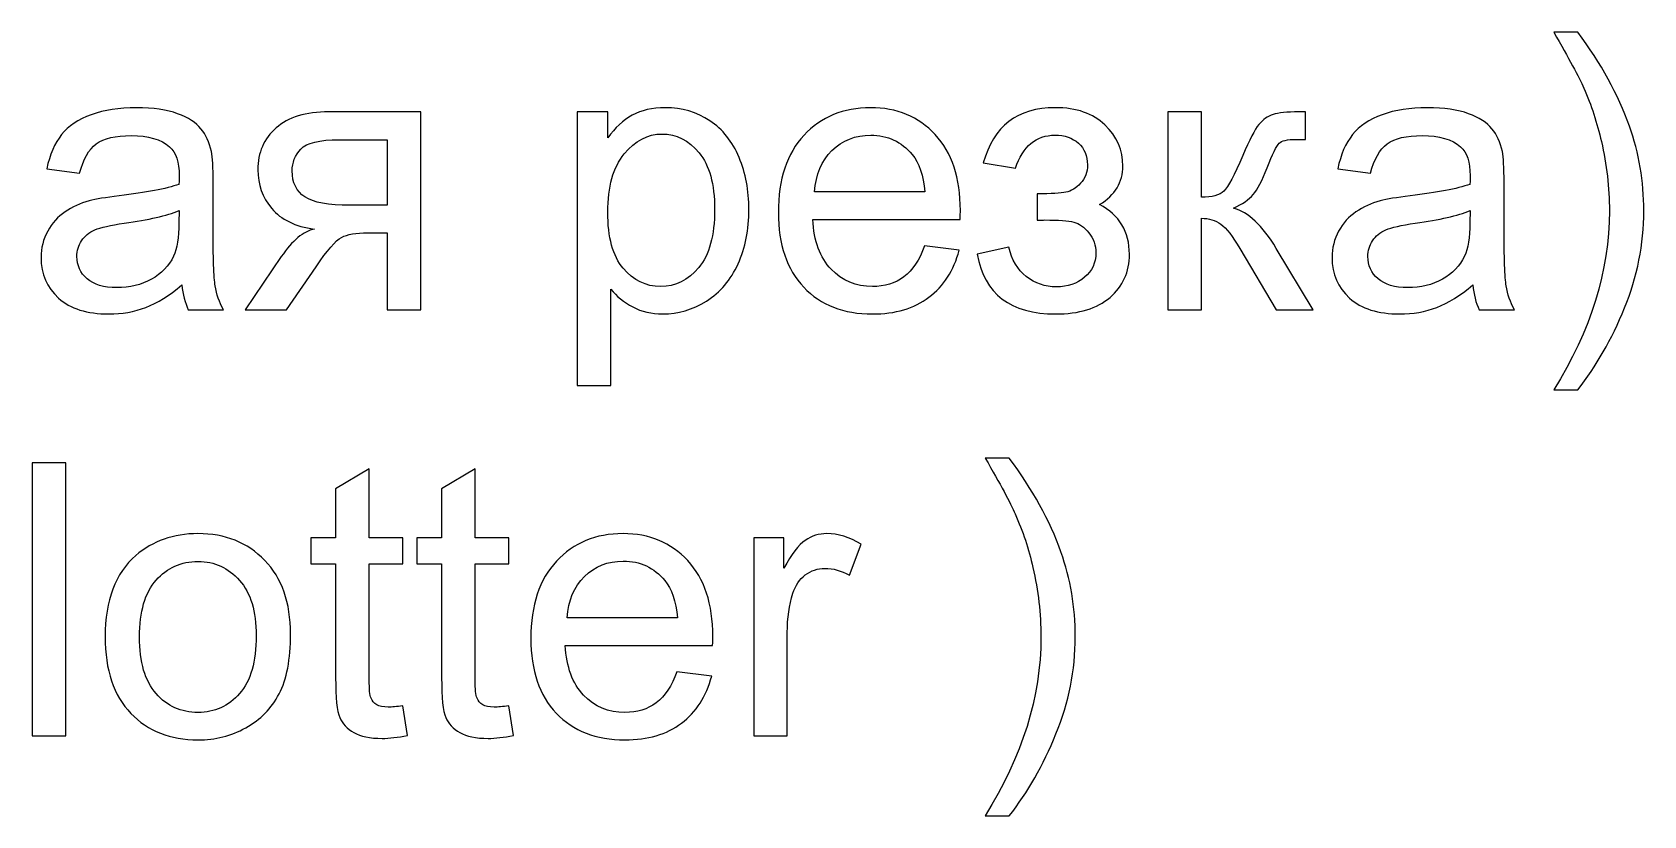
# Model space of a CAD drawing. Header units: centimetres. Extents: x -73.3 to 26.2, y -19.8 to 24.4.
# Drawn here: x -25.828 to -22.252, y 13.987 to 15.727 of the extents above; entities that cross this region are included whole.
import ezdxf

# ---------------------------------------------------------------- set-up
doc = ezdxf.new("R2010")
doc.units = ezdxf.units.CM
doc.header["$MEASUREMENT"] = 0
doc.layers.add('layer 1', color=7, linetype='Continuous')

msp = doc.modelspace()

# ---------------------------------------------------------------- linework, layer by layer
at = {"layer": 'layer 1', "color": 250}
for points, knots in [([(-22.39801, 14.9324), (-22.39801, 14.9324), (-22.45135, 14.9324), (-22.45135, 14.9324), (-22.45135, 14.9324), (-22.36894, 15.06462), (-22.32774, 15.19698), (-22.32774, 15.32949), (-22.32774, 15.32949), (-22.32774, 15.38128), (-22.33367, 15.43264), (-22.34552, 15.48358), (-22.34552, 15.48358), (-22.35483, 15.52493), (-22.36796, 15.56458), (-22.38475, 15.60268), (-22.38475, 15.60268), (-22.39547, 15.62737), (-22.41777, 15.66872), (-22.45135, 15.72658), (-22.45135, 15.72658), (-22.45135, 15.72658), (-22.39801, 15.72658), (-22.39801, 15.72658), (-22.39801, 15.72658), (-22.34637, 15.65743), (-22.30812, 15.588), (-22.28329, 15.51829), (-22.28329, 15.51829), (-22.26212, 15.45832), (-22.25154, 15.39553), (-22.25154, 15.32991), (-22.25154, 15.32991), (-22.25154, 15.25555), (-22.26579, 15.18358), (-22.2943, 15.11415), (-22.2943, 15.11415), (-22.32266, 15.04472), (-22.35723, 14.98419), (-22.39801, 14.9324)], [0, 0, 0, 0, 0.0909091, 0.0909091, 0.0909091, 0.0909091, 0.1818182, 0.1818182, 0.1818182, 0.1818182, 0.2727273, 0.2727273, 0.2727273, 0.2727273, 0.3636364, 0.3636364, 0.3636364, 0.3636364, 0.4545455, 0.4545455, 0.4545455, 0.4545455, 0.5454545, 0.5454545, 0.5454545, 0.5454545, 0.6363636, 0.6363636, 0.6363636, 0.6363636, 0.7272727, 0.7272727, 0.7272727, 0.7272727, 0.8181818, 0.8181818, 0.8181818, 0.8181818, 1, 1, 1, 1]), ([(-25.49598, 15.16523), (-25.52364, 15.14167), (-25.55031, 15.12516), (-25.57585, 15.11542), (-25.57585, 15.11542), (-25.60139, 15.10568), (-25.62876, 15.10089), (-25.65812, 15.10089), (-25.65812, 15.10089), (-25.70638, 15.10089), (-25.74349, 15.1126), (-25.76945, 15.13616), (-25.76945, 15.13616), (-25.79542, 15.15959), (-25.8084, 15.18965), (-25.8084, 15.22619), (-25.8084, 15.22619), (-25.8084, 15.24764), (-25.80346, 15.26726), (-25.79372, 15.28504), (-25.79372, 15.28504), (-25.78385, 15.30282), (-25.77101, 15.31693), (-25.7552, 15.32765), (-25.7552, 15.32765), (-25.73926, 15.33838), (-25.72148, 15.34656), (-25.70158, 15.35207), (-25.70158, 15.35207), (-25.6869, 15.35588), (-25.66475, 15.35954), (-25.63526, 15.36321), (-25.63526, 15.36321), (-25.57514, 15.37027), (-25.53069, 15.37888), (-25.50233, 15.38875), (-25.50233, 15.38875), (-25.50205, 15.39891), (-25.50191, 15.40541), (-25.50191, 15.40809), (-25.50191, 15.40809), (-25.50191, 15.43828), (-25.50896, 15.45959), (-25.52307, 15.47201), (-25.52307, 15.47201), (-25.54212, 15.4888), (-25.57049, 15.49713), (-25.60802, 15.49713), (-25.60802, 15.49713), (-25.64316, 15.49713), (-25.66912, 15.49092), (-25.68577, 15.47864), (-25.68577, 15.47864), (-25.70257, 15.46637), (-25.71484, 15.44463), (-25.72289, 15.41331), (-25.72289, 15.41331), (-25.72289, 15.41331), (-25.7957, 15.42347), (-25.7957, 15.42347), (-25.7957, 15.42347), (-25.78907, 15.45465), (-25.7782, 15.47991), (-25.76296, 15.4991), (-25.76296, 15.4991), (-25.74772, 15.51829), (-25.72571, 15.53297), (-25.69692, 15.54341), (-25.69692, 15.54341), (-25.66828, 15.55371), (-25.63483, 15.55894), (-25.59701, 15.55894), (-25.59701, 15.55894), (-25.55948, 15.55894), (-25.52886, 15.55456), (-25.50529, 15.54567), (-25.50529, 15.54567), (-25.48187, 15.53678), (-25.46451, 15.52577), (-25.4535, 15.51237), (-25.4535, 15.51237), (-25.4425, 15.49896), (-25.43474, 15.48203), (-25.43022, 15.46157), (-25.43022, 15.46157), (-25.42782, 15.44887), (-25.42655, 15.42601), (-25.42655, 15.39313), (-25.42655, 15.39313), (-25.42655, 15.39313), (-25.42655, 15.29435), (-25.42655, 15.29435), (-25.42655, 15.29435), (-25.42655, 15.22535), (-25.425, 15.18174), (-25.4219, 15.16326), (-25.4219, 15.16326), (-25.41893, 15.14477), (-25.41272, 15.12713), (-25.40369, 15.1102), (-25.40369, 15.1102), (-25.40369, 15.1102), (-25.48159, 15.1102), (-25.48159, 15.1102), (-25.48159, 15.1102), (-25.48906, 15.12586), (-25.49386, 15.14421), (-25.49598, 15.16523)], [0, 0, 0, 0, 0.0357143, 0.0357143, 0.0357143, 0.0357143, 0.0714286, 0.0714286, 0.0714286, 0.0714286, 0.1071429, 0.1071429, 0.1071429, 0.1071429, 0.1428571, 0.1428571, 0.1428571, 0.1428571, 0.1785714, 0.1785714, 0.1785714, 0.1785714, 0.2142857, 0.2142857, 0.2142857, 0.2142857, 0.25, 0.25, 0.25, 0.25, 0.2857143, 0.2857143, 0.2857143, 0.2857143, 0.3214286, 0.3214286, 0.3214286, 0.3214286, 0.3571429, 0.3571429, 0.3571429, 0.3571429, 0.3928571, 0.3928571, 0.3928571, 0.3928571, 0.4285714, 0.4285714, 0.4285714, 0.4285714, 0.4642857, 0.4642857, 0.4642857, 0.4642857, 0.5, 0.5, 0.5, 0.5, 0.5357143, 0.5357143, 0.5357143, 0.5357143, 0.5714286, 0.5714286, 0.5714286, 0.5714286, 0.6071429, 0.6071429, 0.6071429, 0.6071429, 0.6428571, 0.6428571, 0.6428571, 0.6428571, 0.6785714, 0.6785714, 0.6785714, 0.6785714, 0.7142857, 0.7142857, 0.7142857, 0.7142857, 0.75, 0.75, 0.75, 0.75, 0.7857143, 0.7857143, 0.7857143, 0.7857143, 0.8214286, 0.8214286, 0.8214286, 0.8214286, 0.8571429, 0.8571429, 0.8571429, 0.8571429, 0.8928571, 0.8928571, 0.8928571, 0.8928571, 0.9285714, 0.9285714, 0.9285714, 0.9285714, 1, 1, 1, 1]), ([(-24.61841, 14.94171), (-24.61841, 14.94171), (-24.61841, 15.54962), (-24.61841, 15.54962), (-24.61841, 15.54962), (-24.61841, 15.54962), (-24.55068, 15.54962), (-24.55068, 15.54962), (-24.55068, 15.54962), (-24.55068, 15.54962), (-24.55068, 15.49191), (-24.55068, 15.49191), (-24.55068, 15.49191), (-24.53473, 15.5142), (-24.51667, 15.53099), (-24.49649, 15.54214), (-24.49649, 15.54214), (-24.47645, 15.55329), (-24.45204, 15.55894), (-24.42339, 15.55894), (-24.42339, 15.55894), (-24.38586, 15.55894), (-24.35284, 15.54934), (-24.32419, 15.53001), (-24.32419, 15.53001), (-24.29555, 15.51082), (-24.27396, 15.48358), (-24.25928, 15.44859), (-24.25928, 15.44859), (-24.24475, 15.41345), (-24.23741, 15.37507), (-24.23741, 15.33316), (-24.23741, 15.33316), (-24.23741, 15.28842), (-24.24545, 15.24807), (-24.26154, 15.21208), (-24.26154, 15.21208), (-24.27763, 15.17624), (-24.30105, 15.14872), (-24.33181, 15.12953), (-24.33181, 15.12953), (-24.36243, 15.11048), (-24.39475, 15.10089), (-24.42861, 15.10089), (-24.42861, 15.10089), (-24.45345, 15.10089), (-24.47575, 15.10611), (-24.49536, 15.11655), (-24.49536, 15.11655), (-24.51512, 15.12699), (-24.5312, 15.14012), (-24.5439, 15.15606), (-24.5439, 15.15606), (-24.5439, 15.15606), (-24.5439, 14.94171), (-24.5439, 14.94171), (-24.5439, 14.94171), (-24.5439, 14.94171), (-24.61841, 14.94171), (-24.61841, 14.94171)], [0, 0, 0, 0, 0.0625, 0.0625, 0.0625, 0.0625, 0.125, 0.125, 0.125, 0.125, 0.1875, 0.1875, 0.1875, 0.1875, 0.25, 0.25, 0.25, 0.25, 0.3125, 0.3125, 0.3125, 0.3125, 0.375, 0.375, 0.375, 0.375, 0.4375, 0.4375, 0.4375, 0.4375, 0.5, 0.5, 0.5, 0.5, 0.5625, 0.5625, 0.5625, 0.5625, 0.625, 0.625, 0.625, 0.625, 0.6875, 0.6875, 0.6875, 0.6875, 0.75, 0.75, 0.75, 0.75, 0.8125, 0.8125, 0.8125, 0.8125, 0.875, 0.875, 0.875, 0.875, 1, 1, 1, 1]), ([(-23.8478, 15.25244), (-23.8478, 15.25244), (-23.77075, 15.24228), (-23.77075, 15.24228), (-23.77075, 15.24228), (-23.78275, 15.19755), (-23.80518, 15.16269), (-23.83792, 15.138), (-23.83792, 15.138), (-23.87066, 15.1133), (-23.91243, 15.10089), (-23.96337, 15.10089), (-23.96337, 15.10089), (-24.02743, 15.10089), (-24.07823, 15.12064), (-24.11577, 15.16015), (-24.11577, 15.16015), (-24.15331, 15.19952), (-24.17207, 15.25498), (-24.17207, 15.32624), (-24.17207, 15.32624), (-24.17207, 15.3999), (-24.15316, 15.45719), (-24.11521, 15.49783), (-24.11521, 15.49783), (-24.07725, 15.53862), (-24.028, 15.55894), (-23.96746, 15.55894), (-23.96746, 15.55894), (-23.9089, 15.55894), (-23.86106, 15.53904), (-23.82395, 15.4991), (-23.82395, 15.4991), (-23.78684, 15.45917), (-23.76821, 15.40301), (-23.76821, 15.33062), (-23.76821, 15.33062), (-23.76821, 15.32624), (-23.76835, 15.31961), (-23.76863, 15.31086), (-23.76863, 15.31086), (-23.76863, 15.31086), (-24.09587, 15.31086), (-24.09587, 15.31086), (-24.09587, 15.31086), (-24.09305, 15.26274), (-24.0795, 15.22577), (-24.05495, 15.20023), (-24.05495, 15.20023), (-24.03054, 15.17469), (-23.99992, 15.16185), (-23.96337, 15.16185), (-23.96337, 15.16185), (-23.93613, 15.16185), (-23.91285, 15.16904), (-23.89366, 15.18344), (-23.89366, 15.18344), (-23.87433, 15.19783), (-23.85909, 15.22083), (-23.8478, 15.25244)], [0, 0, 0, 0, 0.0625, 0.0625, 0.0625, 0.0625, 0.125, 0.125, 0.125, 0.125, 0.1875, 0.1875, 0.1875, 0.1875, 0.25, 0.25, 0.25, 0.25, 0.3125, 0.3125, 0.3125, 0.3125, 0.375, 0.375, 0.375, 0.375, 0.4375, 0.4375, 0.4375, 0.4375, 0.5, 0.5, 0.5, 0.5, 0.5625, 0.5625, 0.5625, 0.5625, 0.625, 0.625, 0.625, 0.625, 0.6875, 0.6875, 0.6875, 0.6875, 0.75, 0.75, 0.75, 0.75, 0.8125, 0.8125, 0.8125, 0.8125, 0.875, 0.875, 0.875, 0.875, 1, 1, 1, 1]), ([(-23.59789, 15.30917), (-23.59789, 15.30917), (-23.59789, 15.36759), (-23.59789, 15.36759), (-23.59789, 15.36759), (-23.56657, 15.36787), (-23.54512, 15.36914), (-23.53383, 15.37126), (-23.53383, 15.37126), (-23.5224, 15.37351), (-23.51153, 15.38001), (-23.50137, 15.39101), (-23.50137, 15.39101), (-23.49121, 15.40202), (-23.48613, 15.41571), (-23.48613, 15.43222), (-23.48613, 15.43222), (-23.48613, 15.45211), (-23.49276, 15.4682), (-23.50617, 15.48005), (-23.50617, 15.48005), (-23.51958, 15.49205), (-23.53679, 15.49797), (-23.5581, 15.49797), (-23.5581, 15.49797), (-23.60001, 15.49797), (-23.62936, 15.47342), (-23.64615, 15.42431), (-23.64615, 15.42431), (-23.64615, 15.42431), (-23.71727, 15.43617), (-23.71727, 15.43617), (-23.71727, 15.43617), (-23.69526, 15.51801), (-23.64192, 15.55894), (-23.55753, 15.55894), (-23.55753, 15.55894), (-23.51069, 15.55894), (-23.474, 15.54624), (-23.44733, 15.52069), (-23.44733, 15.52069), (-23.42066, 15.49515), (-23.40739, 15.46467), (-23.40739, 15.42925), (-23.40739, 15.42925), (-23.40739, 15.39355), (-23.42475, 15.36505), (-23.45932, 15.34402), (-23.45932, 15.34402), (-23.43717, 15.33217), (-23.42066, 15.31707), (-23.40951, 15.29873), (-23.40951, 15.29873), (-23.3985, 15.28038), (-23.393, 15.25865), (-23.393, 15.23353), (-23.393, 15.23353), (-23.393, 15.19416), (-23.40739, 15.16227), (-23.43604, 15.13772), (-23.43604, 15.13772), (-23.46482, 15.11316), (-23.5049, 15.10089), (-23.55655, 15.10089), (-23.55655, 15.10089), (-23.65674, 15.10089), (-23.71487, 15.1452), (-23.73082, 15.23381), (-23.73082, 15.23381), (-23.73082, 15.23381), (-23.66055, 15.24905), (-23.66055, 15.24905), (-23.66055, 15.24905), (-23.6542, 15.22111), (-23.64136, 15.19938), (-23.62188, 15.184), (-23.62188, 15.184), (-23.60241, 15.16862), (-23.58025, 15.161), (-23.55514, 15.161), (-23.55514, 15.161), (-23.53002, 15.161), (-23.50913, 15.16806), (-23.49248, 15.18231), (-23.49248, 15.18231), (-23.47583, 15.19642), (-23.46751, 15.21448), (-23.46751, 15.23649), (-23.46751, 15.23649), (-23.46751, 15.25357), (-23.47273, 15.26839), (-23.48317, 15.28109), (-23.48317, 15.28109), (-23.49361, 15.29379), (-23.50476, 15.30169), (-23.51661, 15.30479), (-23.51661, 15.30479), (-23.52847, 15.30804), (-23.54991, 15.30959), (-23.58096, 15.30959), (-23.58096, 15.30959), (-23.5835, 15.30959), (-23.58914, 15.30945), (-23.59789, 15.30917)], [0, 0, 0, 0, 0.037037, 0.037037, 0.037037, 0.037037, 0.0740741, 0.0740741, 0.0740741, 0.0740741, 0.1111111, 0.1111111, 0.1111111, 0.1111111, 0.1481481, 0.1481481, 0.1481481, 0.1481481, 0.1851852, 0.1851852, 0.1851852, 0.1851852, 0.2222222, 0.2222222, 0.2222222, 0.2222222, 0.2592593, 0.2592593, 0.2592593, 0.2592593, 0.2962963, 0.2962963, 0.2962963, 0.2962963, 0.3333333, 0.3333333, 0.3333333, 0.3333333, 0.3703704, 0.3703704, 0.3703704, 0.3703704, 0.4074074, 0.4074074, 0.4074074, 0.4074074, 0.4444444, 0.4444444, 0.4444444, 0.4444444, 0.4814815, 0.4814815, 0.4814815, 0.4814815, 0.5185185, 0.5185185, 0.5185185, 0.5185185, 0.5555556, 0.5555556, 0.5555556, 0.5555556, 0.5925926, 0.5925926, 0.5925926, 0.5925926, 0.6296296, 0.6296296, 0.6296296, 0.6296296, 0.6666667, 0.6666667, 0.6666667, 0.6666667, 0.7037037, 0.7037037, 0.7037037, 0.7037037, 0.7407407, 0.7407407, 0.7407407, 0.7407407, 0.7777778, 0.7777778, 0.7777778, 0.7777778, 0.8148148, 0.8148148, 0.8148148, 0.8148148, 0.8518519, 0.8518519, 0.8518519, 0.8518519, 0.8888889, 0.8888889, 0.8888889, 0.8888889, 0.9259259, 0.9259259, 0.9259259, 0.9259259, 1, 1, 1, 1]), ([(-22.63099, 15.16523), (-22.65865, 15.14167), (-22.68532, 15.12516), (-22.71086, 15.11542), (-22.71086, 15.11542), (-22.7364, 15.10568), (-22.76377, 15.10089), (-22.79313, 15.10089), (-22.79313, 15.10089), (-22.84139, 15.10089), (-22.8785, 15.1126), (-22.90446, 15.13616), (-22.90446, 15.13616), (-22.93043, 15.15959), (-22.94341, 15.18965), (-22.94341, 15.22619), (-22.94341, 15.22619), (-22.94341, 15.24764), (-22.93847, 15.26726), (-22.92873, 15.28504), (-22.92873, 15.28504), (-22.91886, 15.30282), (-22.90602, 15.31693), (-22.89021, 15.32765), (-22.89021, 15.32765), (-22.87427, 15.33838), (-22.85649, 15.34656), (-22.83659, 15.35207), (-22.83659, 15.35207), (-22.82191, 15.35588), (-22.79976, 15.35954), (-22.77027, 15.36321), (-22.77027, 15.36321), (-22.71015, 15.37027), (-22.6657, 15.37888), (-22.63734, 15.38875), (-22.63734, 15.38875), (-22.63706, 15.39891), (-22.63692, 15.40541), (-22.63692, 15.40809), (-22.63692, 15.40809), (-22.63692, 15.43828), (-22.64397, 15.45959), (-22.65808, 15.47201), (-22.65808, 15.47201), (-22.67713, 15.4888), (-22.7055, 15.49713), (-22.74303, 15.49713), (-22.74303, 15.49713), (-22.77817, 15.49713), (-22.80413, 15.49092), (-22.82078, 15.47864), (-22.82078, 15.47864), (-22.83758, 15.46637), (-22.84985, 15.44463), (-22.8579, 15.41331), (-22.8579, 15.41331), (-22.8579, 15.41331), (-22.93071, 15.42347), (-22.93071, 15.42347), (-22.93071, 15.42347), (-22.92408, 15.45465), (-22.91321, 15.47991), (-22.89797, 15.4991), (-22.89797, 15.4991), (-22.88273, 15.51829), (-22.86072, 15.53297), (-22.83193, 15.54341), (-22.83193, 15.54341), (-22.80329, 15.55371), (-22.76984, 15.55894), (-22.73202, 15.55894), (-22.73202, 15.55894), (-22.69449, 15.55894), (-22.66387, 15.55456), (-22.6403, 15.54567), (-22.6403, 15.54567), (-22.61688, 15.53678), (-22.59952, 15.52577), (-22.58851, 15.51237), (-22.58851, 15.51237), (-22.57751, 15.49896), (-22.56975, 15.48203), (-22.56523, 15.46157), (-22.56523, 15.46157), (-22.56283, 15.44887), (-22.56156, 15.42601), (-22.56156, 15.39313), (-22.56156, 15.39313), (-22.56156, 15.39313), (-22.56156, 15.29435), (-22.56156, 15.29435), (-22.56156, 15.29435), (-22.56156, 15.22535), (-22.56001, 15.18174), (-22.55691, 15.16326), (-22.55691, 15.16326), (-22.55394, 15.14477), (-22.54773, 15.12713), (-22.5387, 15.1102), (-22.5387, 15.1102), (-22.5387, 15.1102), (-22.6166, 15.1102), (-22.6166, 15.1102), (-22.6166, 15.1102), (-22.62407, 15.12586), (-22.62887, 15.14421), (-22.63099, 15.16523)], [0, 0, 0, 0, 0.0357143, 0.0357143, 0.0357143, 0.0357143, 0.0714286, 0.0714286, 0.0714286, 0.0714286, 0.1071429, 0.1071429, 0.1071429, 0.1071429, 0.1428571, 0.1428571, 0.1428571, 0.1428571, 0.1785714, 0.1785714, 0.1785714, 0.1785714, 0.2142857, 0.2142857, 0.2142857, 0.2142857, 0.25, 0.25, 0.25, 0.25, 0.2857143, 0.2857143, 0.2857143, 0.2857143, 0.3214286, 0.3214286, 0.3214286, 0.3214286, 0.3571429, 0.3571429, 0.3571429, 0.3571429, 0.3928571, 0.3928571, 0.3928571, 0.3928571, 0.4285714, 0.4285714, 0.4285714, 0.4285714, 0.4642857, 0.4642857, 0.4642857, 0.4642857, 0.5, 0.5, 0.5, 0.5, 0.5357143, 0.5357143, 0.5357143, 0.5357143, 0.5714286, 0.5714286, 0.5714286, 0.5714286, 0.6071429, 0.6071429, 0.6071429, 0.6071429, 0.6428571, 0.6428571, 0.6428571, 0.6428571, 0.6785714, 0.6785714, 0.6785714, 0.6785714, 0.7142857, 0.7142857, 0.7142857, 0.7142857, 0.75, 0.75, 0.75, 0.75, 0.7857143, 0.7857143, 0.7857143, 0.7857143, 0.8214286, 0.8214286, 0.8214286, 0.8214286, 0.8571429, 0.8571429, 0.8571429, 0.8571429, 0.8928571, 0.8928571, 0.8928571, 0.8928571, 0.9285714, 0.9285714, 0.9285714, 0.9285714, 1, 1, 1, 1]), ([(-24.96582, 15.54962), (-24.96582, 15.54962), (-24.96582, 15.1102), (-24.96582, 15.1102), (-24.96582, 15.1102), (-24.96582, 15.1102), (-25.04033, 15.1102), (-25.04033, 15.1102), (-25.04033, 15.1102), (-25.04033, 15.1102), (-25.04033, 15.28123), (-25.04033, 15.28123), (-25.04033, 15.28123), (-25.04033, 15.28123), (-25.08323, 15.28123), (-25.08323, 15.28123), (-25.08323, 15.28123), (-25.10933, 15.28123), (-25.12881, 15.27784), (-25.14165, 15.27093), (-25.14165, 15.27093), (-25.15449, 15.26401), (-25.17326, 15.24242), (-25.19795, 15.20587), (-25.19795, 15.20587), (-25.19795, 15.20587), (-25.26343, 15.1102), (-25.26343, 15.1102), (-25.26343, 15.1102), (-25.26343, 15.1102), (-25.35571, 15.1102), (-25.35571, 15.1102), (-25.35571, 15.1102), (-25.35571, 15.1102), (-25.27528, 15.22817), (-25.27528, 15.22817), (-25.27528, 15.22817), (-25.25073, 15.26429), (-25.22617, 15.28461), (-25.20176, 15.28927), (-25.20176, 15.28927), (-25.24424, 15.29506), (-25.27584, 15.31044), (-25.29645, 15.33527), (-25.29645, 15.33527), (-25.31705, 15.36011), (-25.32735, 15.38875), (-25.32735, 15.42107), (-25.32735, 15.42107), (-25.32735, 15.45931), (-25.31394, 15.49021), (-25.28699, 15.51392), (-25.28699, 15.51392), (-25.26004, 15.53777), (-25.22095, 15.54962), (-25.16987, 15.54962), (-25.16987, 15.54962), (-25.16987, 15.54962), (-24.96582, 15.54962), (-24.96582, 15.54962)], [0, 0, 0, 0, 0.0625, 0.0625, 0.0625, 0.0625, 0.125, 0.125, 0.125, 0.125, 0.1875, 0.1875, 0.1875, 0.1875, 0.25, 0.25, 0.25, 0.25, 0.3125, 0.3125, 0.3125, 0.3125, 0.375, 0.375, 0.375, 0.375, 0.4375, 0.4375, 0.4375, 0.4375, 0.5, 0.5, 0.5, 0.5, 0.5625, 0.5625, 0.5625, 0.5625, 0.625, 0.625, 0.625, 0.625, 0.6875, 0.6875, 0.6875, 0.6875, 0.75, 0.75, 0.75, 0.75, 0.8125, 0.8125, 0.8125, 0.8125, 0.875, 0.875, 0.875, 0.875, 1, 1, 1, 1]), ([(-23.30791, 15.54962), (-23.30791, 15.54962), (-23.2334, 15.54962), (-23.2334, 15.54962), (-23.2334, 15.54962), (-23.2334, 15.54962), (-23.2334, 15.35997), (-23.2334, 15.35997), (-23.2334, 15.35997), (-23.20969, 15.35997), (-23.19304, 15.36448), (-23.18345, 15.37366), (-23.18345, 15.37366), (-23.17399, 15.38269), (-23.16002, 15.40907), (-23.14139, 15.45296), (-23.14139, 15.45296), (-23.12672, 15.48767), (-23.11487, 15.51053), (-23.10583, 15.52154), (-23.10583, 15.52154), (-23.09666, 15.53255), (-23.08622, 15.54003), (-23.07437, 15.54384), (-23.07437, 15.54384), (-23.06237, 15.54765), (-23.04332, 15.54962), (-23.01722, 15.54962), (-23.01722, 15.54962), (-23.01722, 15.54962), (-23.00226, 15.54962), (-23.00226, 15.54962), (-23.00226, 15.54962), (-23.00226, 15.54962), (-23.00226, 15.48824), (-23.00226, 15.48824), (-23.00226, 15.48824), (-23.00226, 15.48824), (-23.023, 15.48866), (-23.023, 15.48866), (-23.023, 15.48866), (-23.04262, 15.48866), (-23.05518, 15.4857), (-23.06068, 15.47991), (-23.06068, 15.47991), (-23.06646, 15.47384), (-23.07535, 15.45578), (-23.08721, 15.42573), (-23.08721, 15.42573), (-23.0985, 15.39694), (-23.1088, 15.37704), (-23.11825, 15.36604), (-23.11825, 15.36604), (-23.12757, 15.35503), (-23.1421, 15.34501), (-23.16171, 15.33584), (-23.16171, 15.33584), (-23.12968, 15.32723), (-23.09807, 15.29746), (-23.06703, 15.24637), (-23.06703, 15.24637), (-23.06703, 15.24637), (-22.98533, 15.1102), (-22.98533, 15.1102), (-22.98533, 15.1102), (-22.98533, 15.1102), (-23.06717, 15.1102), (-23.06717, 15.1102), (-23.06717, 15.1102), (-23.06717, 15.1102), (-23.14774, 15.24595), (-23.14774, 15.24595), (-23.14774, 15.24595), (-23.16397, 15.27347), (-23.17808, 15.29153), (-23.19008, 15.30028), (-23.19008, 15.30028), (-23.20221, 15.30903), (-23.21661, 15.3134), (-23.2334, 15.3134), (-23.2334, 15.3134), (-23.2334, 15.3134), (-23.2334, 15.1102), (-23.2334, 15.1102), (-23.2334, 15.1102), (-23.2334, 15.1102), (-23.30791, 15.1102), (-23.30791, 15.1102), (-23.30791, 15.1102), (-23.30791, 15.1102), (-23.30791, 15.54962), (-23.30791, 15.54962)], [0, 0, 0, 0, 0.0416667, 0.0416667, 0.0416667, 0.0416667, 0.0833333, 0.0833333, 0.0833333, 0.0833333, 0.125, 0.125, 0.125, 0.125, 0.1666667, 0.1666667, 0.1666667, 0.1666667, 0.2083333, 0.2083333, 0.2083333, 0.2083333, 0.25, 0.25, 0.25, 0.25, 0.2916667, 0.2916667, 0.2916667, 0.2916667, 0.3333333, 0.3333333, 0.3333333, 0.3333333, 0.375, 0.375, 0.375, 0.375, 0.4166667, 0.4166667, 0.4166667, 0.4166667, 0.4583333, 0.4583333, 0.4583333, 0.4583333, 0.5, 0.5, 0.5, 0.5, 0.5416667, 0.5416667, 0.5416667, 0.5416667, 0.5833333, 0.5833333, 0.5833333, 0.5833333, 0.625, 0.625, 0.625, 0.625, 0.6666667, 0.6666667, 0.6666667, 0.6666667, 0.7083333, 0.7083333, 0.7083333, 0.7083333, 0.75, 0.75, 0.75, 0.75, 0.7916667, 0.7916667, 0.7916667, 0.7916667, 0.8333333, 0.8333333, 0.8333333, 0.8333333, 0.875, 0.875, 0.875, 0.875, 0.9166667, 0.9166667, 0.9166667, 0.9166667, 1, 1, 1, 1]), ([(-25.04033, 15.48781), (-25.04033, 15.48781), (-25.14616, 15.48781), (-25.14616, 15.48781), (-25.14616, 15.48781), (-25.19047, 15.48781), (-25.21912, 15.4809), (-25.23196, 15.46707), (-25.23196, 15.46707), (-25.2448, 15.45324), (-25.25115, 15.43701), (-25.25115, 15.41853), (-25.25115, 15.41853), (-25.25115, 15.39228), (-25.2417, 15.37295), (-25.22279, 15.36067), (-25.22279, 15.36067), (-25.20402, 15.3484), (-25.17057, 15.34219), (-25.1226, 15.34219), (-25.1226, 15.34219), (-25.1226, 15.34219), (-25.04033, 15.34219), (-25.04033, 15.34219), (-25.04033, 15.34219), (-25.04033, 15.34219), (-25.04033, 15.48781), (-25.04033, 15.48781)], [0, 0, 0, 0, 0.125, 0.125, 0.125, 0.125, 0.25, 0.25, 0.25, 0.25, 0.375, 0.375, 0.375, 0.375, 0.5, 0.5, 0.5, 0.5, 0.625, 0.625, 0.625, 0.625, 0.75, 0.75, 0.75, 0.75, 1, 1, 1, 1]), ([(-24.55068, 15.32723), (-24.55068, 15.27093), (-24.53925, 15.2293), (-24.51653, 15.20235), (-24.51653, 15.20235), (-24.49367, 15.17539), (-24.46601, 15.16185), (-24.43355, 15.16185), (-24.43355, 15.16185), (-24.40053, 15.16185), (-24.37231, 15.17582), (-24.34889, 15.20376), (-24.34889, 15.20376), (-24.32532, 15.2317), (-24.31361, 15.27488), (-24.31361, 15.33344), (-24.31361, 15.33344), (-24.31361, 15.38932), (-24.32504, 15.43109), (-24.34804, 15.45889), (-24.34804, 15.45889), (-24.37104, 15.48669), (-24.39842, 15.50051), (-24.43031, 15.50051), (-24.43031, 15.50051), (-24.46192, 15.50051), (-24.48986, 15.4857), (-24.51413, 15.45621), (-24.51413, 15.45621), (-24.53854, 15.42657), (-24.55068, 15.38367), (-24.55068, 15.32723)], [0, 0, 0, 0, 0.1111111, 0.1111111, 0.1111111, 0.1111111, 0.2222222, 0.2222222, 0.2222222, 0.2222222, 0.3333333, 0.3333333, 0.3333333, 0.3333333, 0.4444444, 0.4444444, 0.4444444, 0.4444444, 0.5555556, 0.5555556, 0.5555556, 0.5555556, 0.6666667, 0.6666667, 0.6666667, 0.6666667, 0.7777778, 0.7777778, 0.7777778, 0.7777778, 1, 1, 1, 1]), ([(-24.09164, 15.37182), (-24.09164, 15.37182), (-23.84695, 15.37182), (-23.84695, 15.37182), (-23.84695, 15.37182), (-23.8502, 15.40879), (-23.85965, 15.43645), (-23.87503, 15.45494), (-23.87503, 15.45494), (-23.8986, 15.48358), (-23.92936, 15.49797), (-23.96704, 15.49797), (-23.96704, 15.49797), (-24.00119, 15.49797), (-24.02983, 15.48654), (-24.05312, 15.46368), (-24.05312, 15.46368), (-24.07626, 15.44082), (-24.0891, 15.4102), (-24.09164, 15.37182)], [0, 0, 0, 0, 0.1666667, 0.1666667, 0.1666667, 0.1666667, 0.3333333, 0.3333333, 0.3333333, 0.3333333, 0.5, 0.5, 0.5, 0.5, 0.6666667, 0.6666667, 0.6666667, 0.6666667, 1, 1, 1, 1]), ([(-25.50191, 15.33033), (-25.529, 15.31933), (-25.56964, 15.31001), (-25.62383, 15.30239), (-25.62383, 15.30239), (-25.65459, 15.29802), (-25.67632, 15.29308), (-25.68902, 15.28758), (-25.68902, 15.28758), (-25.70172, 15.28207), (-25.71146, 15.27403), (-25.71837, 15.26359), (-25.71837, 15.26359), (-25.72529, 15.25301), (-25.72881, 15.24129), (-25.72881, 15.22831), (-25.72881, 15.22831), (-25.72881, 15.2087), (-25.72133, 15.19219), (-25.70624, 15.17906), (-25.70624, 15.17906), (-25.69114, 15.16594), (-25.66912, 15.15931), (-25.64019, 15.15931), (-25.64019, 15.15931), (-25.61155, 15.15931), (-25.58601, 15.16552), (-25.56357, 15.17807), (-25.56357, 15.17807), (-25.54128, 15.19049), (-25.52477, 15.20757), (-25.51432, 15.22916), (-25.51432, 15.22916), (-25.50628, 15.24595), (-25.50233, 15.27064), (-25.50233, 15.30324), (-25.50233, 15.30324), (-25.50233, 15.30324), (-25.50191, 15.33033), (-25.50191, 15.33033)], [0, 0, 0, 0, 0.0909091, 0.0909091, 0.0909091, 0.0909091, 0.1818182, 0.1818182, 0.1818182, 0.1818182, 0.2727273, 0.2727273, 0.2727273, 0.2727273, 0.3636364, 0.3636364, 0.3636364, 0.3636364, 0.4545455, 0.4545455, 0.4545455, 0.4545455, 0.5454545, 0.5454545, 0.5454545, 0.5454545, 0.6363636, 0.6363636, 0.6363636, 0.6363636, 0.7272727, 0.7272727, 0.7272727, 0.7272727, 0.8181818, 0.8181818, 0.8181818, 0.8181818, 1, 1, 1, 1]), ([(-22.63692, 15.33033), (-22.66401, 15.31933), (-22.70465, 15.31001), (-22.75884, 15.30239), (-22.75884, 15.30239), (-22.7896, 15.29802), (-22.81133, 15.29308), (-22.82403, 15.28758), (-22.82403, 15.28758), (-22.83673, 15.28207), (-22.84647, 15.27403), (-22.85338, 15.26359), (-22.85338, 15.26359), (-22.8603, 15.25301), (-22.86382, 15.24129), (-22.86382, 15.22831), (-22.86382, 15.22831), (-22.86382, 15.2087), (-22.85634, 15.19219), (-22.84125, 15.17906), (-22.84125, 15.17906), (-22.82615, 15.16594), (-22.80413, 15.15931), (-22.7752, 15.15931), (-22.7752, 15.15931), (-22.74656, 15.15931), (-22.72102, 15.16552), (-22.69858, 15.17807), (-22.69858, 15.17807), (-22.67629, 15.19049), (-22.65978, 15.20757), (-22.64933, 15.22916), (-22.64933, 15.22916), (-22.64129, 15.24595), (-22.63734, 15.27064), (-22.63734, 15.30324), (-22.63734, 15.30324), (-22.63734, 15.30324), (-22.63692, 15.33033), (-22.63692, 15.33033)], [0, 0, 0, 0, 0.0909091, 0.0909091, 0.0909091, 0.0909091, 0.1818182, 0.1818182, 0.1818182, 0.1818182, 0.2727273, 0.2727273, 0.2727273, 0.2727273, 0.3636364, 0.3636364, 0.3636364, 0.3636364, 0.4545455, 0.4545455, 0.4545455, 0.4545455, 0.5454545, 0.5454545, 0.5454545, 0.5454545, 0.6363636, 0.6363636, 0.6363636, 0.6363636, 0.7272727, 0.7272727, 0.7272727, 0.7272727, 0.8181818, 0.8181818, 0.8181818, 0.8181818, 1, 1, 1, 1]), ([(-23.65968, 13.98653), (-23.65968, 13.98653), (-23.71302, 13.98653), (-23.71302, 13.98653), (-23.71302, 13.98653), (-23.63061, 14.11875), (-23.58941, 14.25111), (-23.58941, 14.38362), (-23.58941, 14.38362), (-23.58941, 14.43541), (-23.59534, 14.48677), (-23.60719, 14.53771), (-23.60719, 14.53771), (-23.6165, 14.57906), (-23.62963, 14.61871), (-23.64642, 14.65681), (-23.64642, 14.65681), (-23.65714, 14.6815), (-23.67944, 14.72285), (-23.71302, 14.78071), (-23.71302, 14.78071), (-23.71302, 14.78071), (-23.65968, 14.78071), (-23.65968, 14.78071), (-23.65968, 14.78071), (-23.60804, 14.71156), (-23.56979, 14.64213), (-23.54496, 14.57242), (-23.54496, 14.57242), (-23.52379, 14.51245), (-23.51321, 14.44966), (-23.51321, 14.38404), (-23.51321, 14.38404), (-23.51321, 14.30968), (-23.52746, 14.23771), (-23.55597, 14.16828), (-23.55597, 14.16828), (-23.58433, 14.09885), (-23.6189, 14.03832), (-23.65968, 13.98653)], [0, 0, 0, 0, 0.0909091, 0.0909091, 0.0909091, 0.0909091, 0.1818182, 0.1818182, 0.1818182, 0.1818182, 0.2727273, 0.2727273, 0.2727273, 0.2727273, 0.3636364, 0.3636364, 0.3636364, 0.3636364, 0.4545455, 0.4545455, 0.4545455, 0.4545455, 0.5454545, 0.5454545, 0.5454545, 0.5454545, 0.6363636, 0.6363636, 0.6363636, 0.6363636, 0.7272727, 0.7272727, 0.7272727, 0.7272727, 0.8181818, 0.8181818, 0.8181818, 0.8181818, 1, 1, 1, 1]), ([(-25.82799, 14.16433), (-25.82799, 14.16433), (-25.82799, 14.77055), (-25.82799, 14.77055), (-25.82799, 14.77055), (-25.82799, 14.77055), (-25.75349, 14.77055), (-25.75349, 14.77055), (-25.75349, 14.77055), (-25.75349, 14.77055), (-25.75349, 14.16433), (-25.75349, 14.16433), (-25.75349, 14.16433), (-25.75349, 14.16433), (-25.82799, 14.16433), (-25.82799, 14.16433)], [0, 0, 0, 0, 0.2, 0.2, 0.2, 0.2, 0.4, 0.4, 0.4, 0.4, 0.6, 0.6, 0.6, 0.6, 1, 1, 1, 1]), ([(-25.0056, 14.23079), (-25.0056, 14.23079), (-24.99544, 14.16504), (-24.99544, 14.16504), (-24.99544, 14.16504), (-25.01632, 14.16066), (-25.03509, 14.1584), (-25.05146, 14.1584), (-25.05146, 14.1584), (-25.07841, 14.1584), (-25.09929, 14.16264), (-25.11425, 14.17124), (-25.11425, 14.17124), (-25.12907, 14.17985), (-25.13951, 14.191), (-25.14558, 14.20497), (-25.14558, 14.20497), (-25.15165, 14.21894), (-25.15461, 14.24829), (-25.15461, 14.29302), (-25.15461, 14.29302), (-25.15461, 14.29302), (-25.15461, 14.54618), (-25.15461, 14.54618), (-25.15461, 14.54618), (-25.15461, 14.54618), (-25.20964, 14.54618), (-25.20964, 14.54618), (-25.20964, 14.54618), (-25.20964, 14.54618), (-25.20964, 14.60375), (-25.20964, 14.60375), (-25.20964, 14.60375), (-25.20964, 14.60375), (-25.15461, 14.60375), (-25.15461, 14.60375), (-25.15461, 14.60375), (-25.15461, 14.60375), (-25.15461, 14.71241), (-25.15461, 14.71241), (-25.15461, 14.71241), (-25.15461, 14.71241), (-25.0801, 14.75714), (-25.0801, 14.75714), (-25.0801, 14.75714), (-25.0801, 14.75714), (-25.0801, 14.60375), (-25.0801, 14.60375), (-25.0801, 14.60375), (-25.0801, 14.60375), (-25.0056, 14.60375), (-25.0056, 14.60375), (-25.0056, 14.60375), (-25.0056, 14.60375), (-25.0056, 14.54618), (-25.0056, 14.54618), (-25.0056, 14.54618), (-25.0056, 14.54618), (-25.0801, 14.54618), (-25.0801, 14.54618), (-25.0801, 14.54618), (-25.0801, 14.54618), (-25.0801, 14.28879), (-25.0801, 14.28879), (-25.0801, 14.28879), (-25.0801, 14.26748), (-25.07883, 14.25379), (-25.07615, 14.24773), (-25.07615, 14.24773), (-25.07361, 14.24166), (-25.06938, 14.23686), (-25.06345, 14.23319), (-25.06345, 14.23319), (-25.05752, 14.22966), (-25.04906, 14.22783), (-25.03805, 14.22783), (-25.03805, 14.22783), (-25.02987, 14.22783), (-25.019, 14.22882), (-25.0056, 14.23079)], [0, 0, 0, 0, 0.047619, 0.047619, 0.047619, 0.047619, 0.0952381, 0.0952381, 0.0952381, 0.0952381, 0.1428571, 0.1428571, 0.1428571, 0.1428571, 0.1904762, 0.1904762, 0.1904762, 0.1904762, 0.2380952, 0.2380952, 0.2380952, 0.2380952, 0.2857143, 0.2857143, 0.2857143, 0.2857143, 0.3333333, 0.3333333, 0.3333333, 0.3333333, 0.3809524, 0.3809524, 0.3809524, 0.3809524, 0.4285714, 0.4285714, 0.4285714, 0.4285714, 0.4761905, 0.4761905, 0.4761905, 0.4761905, 0.5238095, 0.5238095, 0.5238095, 0.5238095, 0.5714286, 0.5714286, 0.5714286, 0.5714286, 0.6190476, 0.6190476, 0.6190476, 0.6190476, 0.6666667, 0.6666667, 0.6666667, 0.6666667, 0.7142857, 0.7142857, 0.7142857, 0.7142857, 0.7619048, 0.7619048, 0.7619048, 0.7619048, 0.8095238, 0.8095238, 0.8095238, 0.8095238, 0.8571429, 0.8571429, 0.8571429, 0.8571429, 0.9047619, 0.9047619, 0.9047619, 0.9047619, 1, 1, 1, 1]), ([(-24.77037, 14.23079), (-24.77037, 14.23079), (-24.76021, 14.16504), (-24.76021, 14.16504), (-24.76021, 14.16504), (-24.78109, 14.16066), (-24.79986, 14.1584), (-24.81623, 14.1584), (-24.81623, 14.1584), (-24.84318, 14.1584), (-24.86406, 14.16264), (-24.87902, 14.17124), (-24.87902, 14.17124), (-24.89384, 14.17985), (-24.90428, 14.191), (-24.91035, 14.20497), (-24.91035, 14.20497), (-24.91642, 14.21894), (-24.91938, 14.24829), (-24.91938, 14.29302), (-24.91938, 14.29302), (-24.91938, 14.29302), (-24.91938, 14.54618), (-24.91938, 14.54618), (-24.91938, 14.54618), (-24.91938, 14.54618), (-24.97441, 14.54618), (-24.97441, 14.54618), (-24.97441, 14.54618), (-24.97441, 14.54618), (-24.97441, 14.60375), (-24.97441, 14.60375), (-24.97441, 14.60375), (-24.97441, 14.60375), (-24.91938, 14.60375), (-24.91938, 14.60375), (-24.91938, 14.60375), (-24.91938, 14.60375), (-24.91938, 14.71241), (-24.91938, 14.71241), (-24.91938, 14.71241), (-24.91938, 14.71241), (-24.84487, 14.75714), (-24.84487, 14.75714), (-24.84487, 14.75714), (-24.84487, 14.75714), (-24.84487, 14.60375), (-24.84487, 14.60375), (-24.84487, 14.60375), (-24.84487, 14.60375), (-24.77037, 14.60375), (-24.77037, 14.60375), (-24.77037, 14.60375), (-24.77037, 14.60375), (-24.77037, 14.54618), (-24.77037, 14.54618), (-24.77037, 14.54618), (-24.77037, 14.54618), (-24.84487, 14.54618), (-24.84487, 14.54618), (-24.84487, 14.54618), (-24.84487, 14.54618), (-24.84487, 14.28879), (-24.84487, 14.28879), (-24.84487, 14.28879), (-24.84487, 14.26748), (-24.8436, 14.25379), (-24.84092, 14.24773), (-24.84092, 14.24773), (-24.83838, 14.24166), (-24.83415, 14.23686), (-24.82822, 14.23319), (-24.82822, 14.23319), (-24.82229, 14.22966), (-24.81383, 14.22783), (-24.80282, 14.22783), (-24.80282, 14.22783), (-24.79464, 14.22783), (-24.78377, 14.22882), (-24.77037, 14.23079)], [0, 0, 0, 0, 0.047619, 0.047619, 0.047619, 0.047619, 0.0952381, 0.0952381, 0.0952381, 0.0952381, 0.1428571, 0.1428571, 0.1428571, 0.1428571, 0.1904762, 0.1904762, 0.1904762, 0.1904762, 0.2380952, 0.2380952, 0.2380952, 0.2380952, 0.2857143, 0.2857143, 0.2857143, 0.2857143, 0.3333333, 0.3333333, 0.3333333, 0.3333333, 0.3809524, 0.3809524, 0.3809524, 0.3809524, 0.4285714, 0.4285714, 0.4285714, 0.4285714, 0.4761905, 0.4761905, 0.4761905, 0.4761905, 0.5238095, 0.5238095, 0.5238095, 0.5238095, 0.5714286, 0.5714286, 0.5714286, 0.5714286, 0.6190476, 0.6190476, 0.6190476, 0.6190476, 0.6666667, 0.6666667, 0.6666667, 0.6666667, 0.7142857, 0.7142857, 0.7142857, 0.7142857, 0.7619048, 0.7619048, 0.7619048, 0.7619048, 0.8095238, 0.8095238, 0.8095238, 0.8095238, 0.8571429, 0.8571429, 0.8571429, 0.8571429, 0.9047619, 0.9047619, 0.9047619, 0.9047619, 1, 1, 1, 1]), ([(-25.66614, 14.38404), (-25.66614, 14.46518), (-25.64356, 14.52529), (-25.59827, 14.56438), (-25.59827, 14.56438), (-25.56059, 14.59684), (-25.51444, 14.61307), (-25.46012, 14.61307), (-25.46012, 14.61307), (-25.39986, 14.61307), (-25.35047, 14.59331), (-25.31209, 14.5538), (-25.31209, 14.5538), (-25.27385, 14.51443), (-25.25466, 14.45982), (-25.25466, 14.39025), (-25.25466, 14.39025), (-25.25466, 14.33381), (-25.26312, 14.2895), (-25.28006, 14.25718), (-25.28006, 14.25718), (-25.29699, 14.22487), (-25.32169, 14.19975), (-25.35414, 14.18183), (-25.35414, 14.18183), (-25.38646, 14.16391), (-25.42188, 14.15502), (-25.46012, 14.15502), (-25.46012, 14.15502), (-25.52164, 14.15502), (-25.57131, 14.17463), (-25.60927, 14.214), (-25.60927, 14.214), (-25.64723, 14.25337), (-25.66614, 14.3101), (-25.66614, 14.38404)], [0, 0, 0, 0, 0.1, 0.1, 0.1, 0.1, 0.2, 0.2, 0.2, 0.2, 0.3, 0.3, 0.3, 0.3, 0.4, 0.4, 0.4, 0.4, 0.5, 0.5, 0.5, 0.5, 0.6, 0.6, 0.6, 0.6, 0.7, 0.7, 0.7, 0.7, 0.8, 0.8, 0.8, 0.8, 1, 1, 1, 1]), ([(-24.39713, 14.30657), (-24.39713, 14.30657), (-24.32008, 14.29641), (-24.32008, 14.29641), (-24.32008, 14.29641), (-24.33208, 14.25168), (-24.35451, 14.21682), (-24.38725, 14.19213), (-24.38725, 14.19213), (-24.41999, 14.16743), (-24.46176, 14.15502), (-24.5127, 14.15502), (-24.5127, 14.15502), (-24.57676, 14.15502), (-24.62756, 14.17477), (-24.6651, 14.21428), (-24.6651, 14.21428), (-24.70264, 14.25365), (-24.7214, 14.30911), (-24.7214, 14.38037), (-24.7214, 14.38037), (-24.7214, 14.45403), (-24.70249, 14.51132), (-24.66454, 14.55196), (-24.66454, 14.55196), (-24.62658, 14.59275), (-24.57733, 14.61307), (-24.51679, 14.61307), (-24.51679, 14.61307), (-24.45823, 14.61307), (-24.41039, 14.59317), (-24.37328, 14.55323), (-24.37328, 14.55323), (-24.33617, 14.5133), (-24.31754, 14.45714), (-24.31754, 14.38475), (-24.31754, 14.38475), (-24.31754, 14.38037), (-24.31768, 14.37374), (-24.31796, 14.36499), (-24.31796, 14.36499), (-24.31796, 14.36499), (-24.6452, 14.36499), (-24.6452, 14.36499), (-24.6452, 14.36499), (-24.64238, 14.31687), (-24.62883, 14.2799), (-24.60428, 14.25436), (-24.60428, 14.25436), (-24.57987, 14.22882), (-24.54925, 14.21598), (-24.5127, 14.21598), (-24.5127, 14.21598), (-24.48546, 14.21598), (-24.46218, 14.22317), (-24.44299, 14.23757), (-24.44299, 14.23757), (-24.42366, 14.25196), (-24.40842, 14.27496), (-24.39713, 14.30657)], [0, 0, 0, 0, 0.0625, 0.0625, 0.0625, 0.0625, 0.125, 0.125, 0.125, 0.125, 0.1875, 0.1875, 0.1875, 0.1875, 0.25, 0.25, 0.25, 0.25, 0.3125, 0.3125, 0.3125, 0.3125, 0.375, 0.375, 0.375, 0.375, 0.4375, 0.4375, 0.4375, 0.4375, 0.5, 0.5, 0.5, 0.5, 0.5625, 0.5625, 0.5625, 0.5625, 0.625, 0.625, 0.625, 0.625, 0.6875, 0.6875, 0.6875, 0.6875, 0.75, 0.75, 0.75, 0.75, 0.8125, 0.8125, 0.8125, 0.8125, 0.875, 0.875, 0.875, 0.875, 1, 1, 1, 1]), ([(-24.22681, 14.16433), (-24.22681, 14.16433), (-24.22681, 14.60375), (-24.22681, 14.60375), (-24.22681, 14.60375), (-24.22681, 14.60375), (-24.15992, 14.60375), (-24.15992, 14.60375), (-24.15992, 14.60375), (-24.15992, 14.60375), (-24.15992, 14.53644), (-24.15992, 14.53644), (-24.15992, 14.53644), (-24.14285, 14.56763), (-24.12704, 14.58823), (-24.11251, 14.59811), (-24.11251, 14.59811), (-24.09797, 14.60813), (-24.08203, 14.61307), (-24.06467, 14.61307), (-24.06467, 14.61307), (-24.03955, 14.61307), (-24.01401, 14.60516), (-23.98805, 14.5895), (-23.98805, 14.5895), (-23.98805, 14.5895), (-24.01457, 14.52078), (-24.01457, 14.52078), (-24.01457, 14.52078), (-24.03264, 14.53094), (-24.0507, 14.53602), (-24.06876, 14.53602), (-24.06876, 14.53602), (-24.08499, 14.53602), (-24.09952, 14.53108), (-24.11236, 14.52134), (-24.11236, 14.52134), (-24.12521, 14.51161), (-24.13438, 14.49806), (-24.13988, 14.4807), (-24.13988, 14.4807), (-24.14821, 14.45431), (-24.1523, 14.42539), (-24.1523, 14.39392), (-24.1523, 14.39392), (-24.1523, 14.39392), (-24.1523, 14.16433), (-24.1523, 14.16433), (-24.1523, 14.16433), (-24.1523, 14.16433), (-24.22681, 14.16433), (-24.22681, 14.16433)], [0, 0, 0, 0, 0.0714286, 0.0714286, 0.0714286, 0.0714286, 0.1428571, 0.1428571, 0.1428571, 0.1428571, 0.2142857, 0.2142857, 0.2142857, 0.2142857, 0.2857143, 0.2857143, 0.2857143, 0.2857143, 0.3571429, 0.3571429, 0.3571429, 0.3571429, 0.4285714, 0.4285714, 0.4285714, 0.4285714, 0.5, 0.5, 0.5, 0.5, 0.5714286, 0.5714286, 0.5714286, 0.5714286, 0.6428571, 0.6428571, 0.6428571, 0.6428571, 0.7142857, 0.7142857, 0.7142857, 0.7142857, 0.7857143, 0.7857143, 0.7857143, 0.7857143, 0.8571429, 0.8571429, 0.8571429, 0.8571429, 1, 1, 1, 1]), ([(-25.58994, 14.3839), (-25.58994, 14.32774), (-25.57766, 14.28569), (-25.55311, 14.25789), (-25.55311, 14.25789), (-25.52841, 14.22995), (-25.49751, 14.21598), (-25.46012, 14.21598), (-25.46012, 14.21598), (-25.42315, 14.21598), (-25.39238, 14.22995), (-25.36769, 14.25803), (-25.36769, 14.25803), (-25.34314, 14.28611), (-25.33086, 14.32887), (-25.33086, 14.3863), (-25.33086, 14.3863), (-25.33086, 14.44049), (-25.34328, 14.48155), (-25.36797, 14.50935), (-25.36797, 14.50935), (-25.39267, 14.53729), (-25.42343, 14.55126), (-25.46012, 14.55126), (-25.46012, 14.55126), (-25.49751, 14.55126), (-25.52841, 14.53743), (-25.55311, 14.50963), (-25.55311, 14.50963), (-25.57766, 14.48183), (-25.58994, 14.43992), (-25.58994, 14.3839)], [0, 0, 0, 0, 0.1111111, 0.1111111, 0.1111111, 0.1111111, 0.2222222, 0.2222222, 0.2222222, 0.2222222, 0.3333333, 0.3333333, 0.3333333, 0.3333333, 0.4444444, 0.4444444, 0.4444444, 0.4444444, 0.5555556, 0.5555556, 0.5555556, 0.5555556, 0.6666667, 0.6666667, 0.6666667, 0.6666667, 0.7777778, 0.7777778, 0.7777778, 0.7777778, 1, 1, 1, 1]), ([(-24.64097, 14.42595), (-24.64097, 14.42595), (-24.39628, 14.42595), (-24.39628, 14.42595), (-24.39628, 14.42595), (-24.39953, 14.46292), (-24.40898, 14.49058), (-24.42436, 14.50907), (-24.42436, 14.50907), (-24.44793, 14.53771), (-24.47869, 14.5521), (-24.51637, 14.5521), (-24.51637, 14.5521), (-24.55052, 14.5521), (-24.57916, 14.54067), (-24.60245, 14.51781), (-24.60245, 14.51781), (-24.62559, 14.49495), (-24.63843, 14.46433), (-24.64097, 14.42595)], [0, 0, 0, 0, 0.1666667, 0.1666667, 0.1666667, 0.1666667, 0.3333333, 0.3333333, 0.3333333, 0.3333333, 0.5, 0.5, 0.5, 0.5, 0.6666667, 0.6666667, 0.6666667, 0.6666667, 1, 1, 1, 1])]:
    msp.add_open_spline(points, degree=3, knots=knots, dxfattribs=at)

doc.saveas('drawing.dxf')
